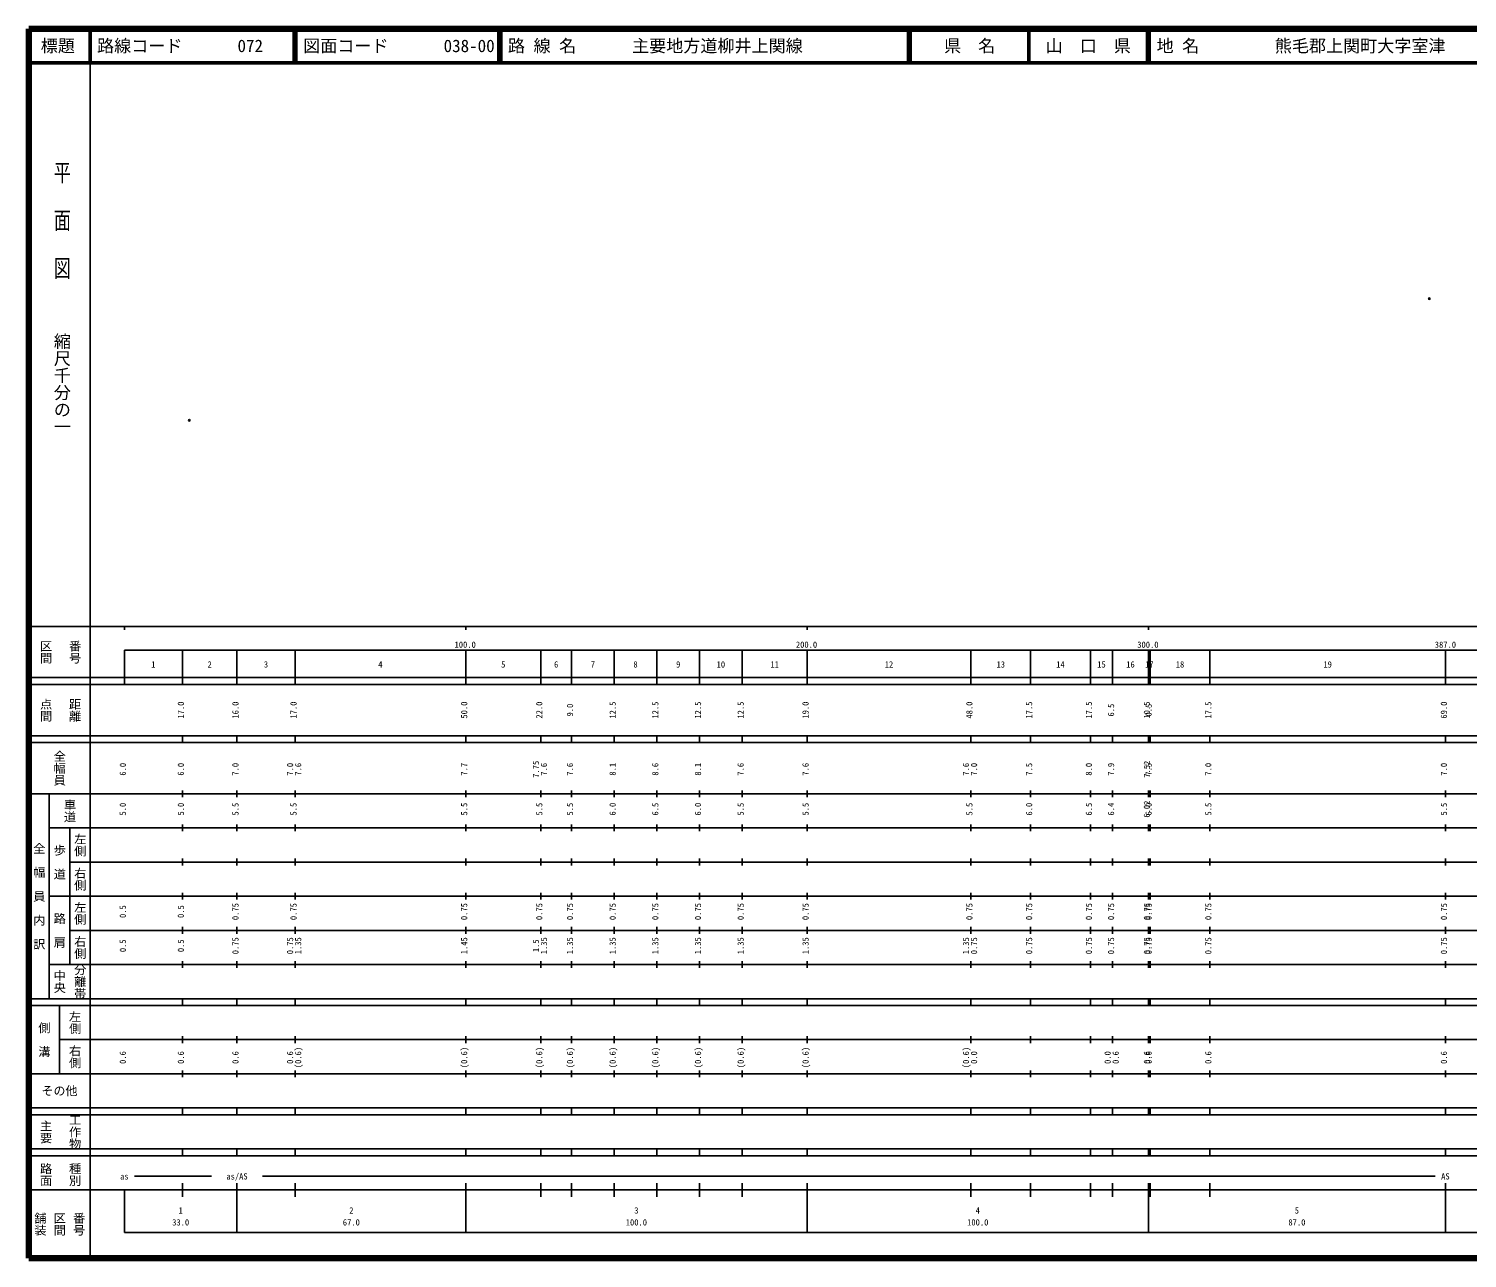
# Model space of a CAD drawing. Units: millimetres on the paper. Extents: x 40 to 680, y 20 to 380.
# Drawn here: x 40 to 461.4, y 20 to 380 of the extents above; entities that cross this region are included whole.
import ezdxf
from ezdxf.enums import TextEntityAlignment as Align

# ---------------------------------------------------------------- set-up
doc = ezdxf.new("R2010")
doc.units = ezdxf.units.MM
doc.header["$PDMODE"] = 32
doc.header["$PDSIZE"] = 0.5
doc.layers.add('M-OTRS', color=6, linetype='Continuous')
doc.layers.add('M-TTL-TXT', color=7, linetype='Continuous')
for name, color, linetype, lineweight in [('M-TTL', 2, 'Continuous', 140), ('M-TTL-BAND', 7, 'Continuous', 25), ('M-TTL-LINE', 7, 'Continuous', 50)]:
    doc.layers.add(name, color=color, linetype=linetype, lineweight=lineweight)
doc.styles.add('@ＭＳ ゴシック', font='')
doc.styles.add('ＭＳ ゴシック', font='')
doc.styles.get('@ＭＳ ゴシック').set_extended_font_data('@MS Gothic')
doc.styles.get('ＭＳ ゴシック').set_extended_font_data('MS Gothic')

msp = doc.modelspace()

# ---------------------------------------------------------------- linework, layer by layer
at = {"layer": 'M-OTRS'}
for p in [(450.302, 300.982), (87.037, 265.346)]:
    msp.add_point(p, dxfattribs=at)
at = {"layer": 'M-TTL'}
for p, q in [((40, 380), (40, 20)), ((680, 380), (40, 380)), ((40, 20), (680, 20))]:
    msp.add_line(p, q, dxfattribs=at)
at = {"layer": 'M-TTL-BAND'}
for p, q in [((58, 370), (58, 20)), ((40, 205), (579, 205)), ((68, 205), (68, 204)), ((168, 205), (168, 204)), ((268, 205), (268, 204)), ((368, 205), (368, 204)), ((68, 198), (579, 198)), ((68, 198), (68, 188)), ((85, 188), (85, 198)), ((101, 188), (101, 198)), ((118, 188), (118, 198)), ((168, 188), (168, 198)), ((190, 188), (190, 198)), ((199, 188), (199, 198)), ((211.5, 188), (211.5, 198)), ((224, 188), (224, 198)), ((236.5, 188), (236.5, 198)), ((249, 188), (249, 198)), ((268, 188), (268, 198)), ((316, 188), (316, 198)), ((333.5, 188), (333.5, 198)), ((351, 188), (351, 198)), ((357.5, 188), (357.5, 198)), ((368, 188), (368, 198)), ((368.5, 188), (368.5, 198)), ((386, 188), (386, 198)), ((455, 188), (455, 198)), ((40, 190), (579, 190)), ((40, 188), (579, 188)), ((40, 173), (579, 173)), ((85, 171), (85, 173)), ((101, 171), (101, 173)), ((118, 171), (118, 173)), ((168, 171), (168, 173)), ((190, 171), (190, 173)), ((199, 171), (199, 173)), ((211.5, 171), (211.5, 173)), ((224, 171), (224, 173)), ((236.5, 171), (236.5, 173)), ((249, 171), (249, 173)), ((268, 171), (268, 173)), ((316, 171), (316, 173)), ((333.5, 171), (333.5, 173)), ((351, 171), (351, 173)), ((357.5, 171), (357.5, 173)), ((368, 171), (368, 173)), ((368.5, 171), (368.5, 173)), ((386, 171), (386, 173)), ((455, 171), (455, 173)), ((40, 171), (579, 171)), ((40, 156), (579, 156)), ((46, 96), (46, 156)), ((85, 155), (85, 157)), ((101, 155), (101, 157)), ((118, 155), (118, 157)), ((168, 155), (168, 157)), ((190, 155), (190, 157)), ((199, 155), (199, 157)), ((211.5, 155), (211.5, 157)), ((224, 155), (224, 157)), ((236.5, 155), (236.5, 157)), ((249, 155), (249, 157)), ((268, 155), (268, 157)), ((316, 155), (316, 157)), ((333.5, 155), (333.5, 157)), ((351, 155), (351, 157)), ((357.5, 155), (357.5, 157)), ((368, 155), (368, 157)), ((368.5, 155), (368.5, 157)), ((386, 155), (386, 157)), ((455, 155), (455, 157)), ((46, 146), (579, 146)), ((52, 146), (52, 106)), ((85, 145), (85, 147)), ((101, 145), (101, 147)), ((118, 145), (118, 147)), ((168, 145), (168, 147)), ((190, 145), (190, 147)), ((199, 145), (199, 147)), ((211.5, 145), (211.5, 147)), ((224, 145), (224, 147)), ((236.5, 145), (236.5, 147)), ((249, 145), (249, 147)), ((268, 145), (268, 147)), ((316, 145), (316, 147)), ((333.5, 145), (333.5, 147)), ((351, 145), (351, 147)), ((357.5, 145), (357.5, 147)), ((368, 145), (368, 147)), ((368.5, 145), (368.5, 147)), ((386, 145), (386, 147)), ((455, 145), (455, 147)), ((52, 136), (579, 136)), ((85, 135), (85, 137)), ((101, 135), (101, 137)), ((118, 135), (118, 137)), ((168, 135), (168, 137)), ((190, 135), (190, 137)), ((199, 135), (199, 137)), ((211.5, 135), (211.5, 137)), ((224, 135), (224, 137)), ((236.5, 135), (236.5, 137)), ((249, 135), (249, 137)), ((268, 135), (268, 137)), ((316, 135), (316, 137)), ((333.5, 135), (333.5, 137)), ((351, 135), (351, 137)), ((357.5, 135), (357.5, 137)), ((368, 135), (368, 137)), ((368.5, 135), (368.5, 137)), ((386, 135), (386, 137)), ((455, 135), (455, 137)), ((85, 125), (85, 127)), ((101, 125), (101, 127)), ((118, 125), (118, 127)), ((168, 125), (168, 127)), ((190, 125), (190, 127)), ((199, 125), (199, 127)), ((211.5, 125), (211.5, 127)), ((224, 125), (224, 127)), ((236.5, 125), (236.5, 127)), ((249, 125), (249, 127)), ((268, 125), (268, 127)), ((316, 125), (316, 127)), ((333.5, 125), (333.5, 127)), ((351, 125), (351, 127)), ((357.5, 125), (357.5, 127)), ((368, 125), (368, 127)), ((368.5, 125), (368.5, 127)), ((386, 125), (386, 127)), ((455, 125), (455, 127)), ((46, 126), (579, 126)), ((52, 116), (579, 116)), ((85, 115), (85, 117)), ((101, 115), (101, 117)), ((118, 115), (118, 117)), ((168, 115), (168, 117)), ((190, 115), (190, 117)), ((199, 115), (199, 117)), ((211.5, 115), (211.5, 117)), ((224, 115), (224, 117)), ((236.5, 115), (236.5, 117)), ((249, 115), (249, 117)), ((268, 115), (268, 117)), ((316, 115), (316, 117)), ((333.5, 115), (333.5, 117)), ((351, 115), (351, 117)), ((357.5, 115), (357.5, 117)), ((368, 115), (368, 117)), ((368.5, 115), (368.5, 117)), ((386, 115), (386, 117)), ((455, 115), (455, 117)), ((46, 106), (579, 106)), ((85, 105), (85, 107)), ((101, 105), (101, 107)), ((118, 105), (118, 107)), ((168, 105), (168, 107)), ((190, 105), (190, 107)), ((199, 105), (199, 107)), ((211.5, 105), (211.5, 107)), ((224, 105), (224, 107)), ((236.5, 105), (236.5, 107)), ((249, 105), (249, 107)), ((268, 105), (268, 107)), ((316, 105), (316, 107)), ((333.5, 105), (333.5, 107)), ((351, 105), (351, 107)), ((357.5, 105), (357.5, 107)), ((368, 105), (368, 107)), ((368.5, 105), (368.5, 107)), ((386, 105), (386, 107)), ((455, 105), (455, 107)), ((40, 96), (579, 96)), ((40, 94), (579, 94)), ((49, 94), (49, 74)), ((85, 94), (85, 96)), ((101, 94), (101, 96)), ((118, 94), (118, 96)), ((168, 94), (168, 96)), ((190, 94), (190, 96)), ((199, 94), (199, 96)), ((211.5, 94), (211.5, 96)), ((224, 94), (224, 96)), ((236.5, 94), (236.5, 96)), ((249, 94), (249, 96)), ((268, 94), (268, 96)), ((316, 94), (316, 96)), ((333.5, 94), (333.5, 96)), ((351, 94), (351, 96)), ((357.5, 94), (357.5, 96)), ((368, 94), (368, 96)), ((368.5, 94), (368.5, 96)), ((386, 94), (386, 96)), ((455, 94), (455, 96)), ((85, 83), (85, 85)), ((101, 83), (101, 85)), ((118, 83), (118, 85)), ((168, 83), (168, 85)), ((190, 83), (190, 85)), ((199, 83), (199, 85)), ((211.5, 83), (211.5, 85)), ((224, 83), (224, 85)), ((236.5, 83), (236.5, 85)), ((249, 83), (249, 85)), ((268, 83), (268, 85)), ((316, 83), (316, 85)), ((333.5, 83), (333.5, 85)), ((351, 83), (351, 85)), ((357.5, 83), (357.5, 85)), ((368, 83), (368, 85)), ((368.5, 83), (368.5, 85)), ((386, 83), (386, 85)), ((455, 83), (455, 85)), ((49, 84), (579, 84)), ((40, 74), (579, 74)), ((85, 73), (85, 75)), ((101, 73), (101, 75)), ((118, 73), (118, 75)), ((168, 73), (168, 75)), ((190, 73), (190, 75)), ((199, 73), (199, 75)), ((211.5, 73), (211.5, 75)), ((224, 73), (224, 75)), ((236.5, 73), (236.5, 75)), ((249, 73), (249, 75)), ((268, 73), (268, 75)), ((316, 73), (316, 75)), ((333.5, 73), (333.5, 75)), ((351, 73), (351, 75)), ((357.5, 73), (357.5, 75)), ((368, 73), (368, 75)), ((368.5, 73), (368.5, 75)), ((386, 73), (386, 75)), ((455, 73), (455, 75)), ((40, 64), (579, 64)), ((85, 62), (85, 64)), ((101, 62), (101, 64)), ((118, 62), (118, 64)), ((168, 62), (168, 64)), ((190, 62), (190, 64)), ((199, 62), (199, 64)), ((211.5, 62), (211.5, 64)), ((224, 62), (224, 64)), ((236.5, 62), (236.5, 64)), ((249, 62), (249, 64)), ((268, 62), (268, 64)), ((316, 62), (316, 64)), ((333.5, 62), (333.5, 64)), ((351, 62), (351, 64)), ((357.5, 62), (357.5, 64)), ((368, 62), (368, 64)), ((368.5, 62), (368.5, 64)), ((386, 62), (386, 64)), ((455, 62), (455, 64)), ((40, 62), (579, 62)), ((40, 52), (579, 52)), ((85, 50), (85, 52)), ((101, 50), (101, 52)), ((118, 50), (118, 52)), ((168, 50), (168, 52)), ((190, 50), (190, 52)), ((199, 50), (199, 52)), ((211.5, 50), (211.5, 52)), ((224, 50), (224, 52)), ((236.5, 50), (236.5, 52)), ((249, 50), (249, 52)), ((268, 50), (268, 52)), ((316, 50), (316, 52)), ((333.5, 50), (333.5, 52)), ((351, 50), (351, 52)), ((357.5, 50), (357.5, 52)), ((368, 50), (368, 52)), ((368.5, 50), (368.5, 52)), ((386, 50), (386, 52)), ((455, 50), (455, 52)), ((40, 50), (579, 50)), ((71, 44), (93.5, 44)), ((108.5, 44), (452, 44)), ((40, 40), (579, 40)), ((68, 40), (68, 27.5)), ((85, 38), (85, 42)), ((101, 27.5), (101, 42)), ((118, 38), (118, 42)), ((168, 27.5), (168, 42)), ((190, 38), (190, 42)), ((199, 38), (199, 42)), ((211.5, 38), (211.5, 42)), ((224, 38), (224, 42)), ((236.5, 38), (236.5, 42)), ((249, 38), (249, 42)), ((268, 27.5), (268, 42)), ((316, 38), (316, 42)), ((333.5, 38), (333.5, 42)), ((351, 38), (351, 42)), ((357.5, 38), (357.5, 42)), ((368, 27.5), (368, 42)), ((368.5, 38), (368.5, 42)), ((386, 38), (386, 42)), ((455, 27.5), (455, 42)), ((68, 27.5), (579, 27.5))]:
    msp.add_line(p, q, dxfattribs=at)
at = {"layer": 'M-TTL-LINE'}
for p, q in [((58, 380), (58, 370)), ((117.75, 380), (117.75, 370)), ((118.25, 380), (118.25, 370)), ((177.75, 380), (177.75, 370)), ((178.25, 380), (178.25, 370)), ((297.75, 380), (297.75, 370)), ((298.25, 380), (298.25, 370)), ((333, 380), (333, 370)), ((367.75, 380), (367.75, 370)), ((368.25, 380), (368.25, 370)), ((40, 370), (680, 370))]:
    msp.add_line(p, q, dxfattribs=at)

# ---------------------------------------------------------------- texts
at = {"layer": 'M-TTL-BAND', "style": '@ＭＳ ゴシック', "width": 1.4}
msp.add_text('平  面  図', height=3.666, rotation=270, dxfattribs=at).set_placement((49.777, 306.475), align=Align.MIDDLE_RIGHT)
at = {"layer": 'M-TTL-BAND', "style": '@ＭＳ ゴシック'}
msp.add_text('縮尺千分の一', height=3.666, rotation=270, dxfattribs=at).set_placement((49.777, 261.03), align=Align.MIDDLE_RIGHT)
for s, p in [('区間', (45, 197.5)), ('番号', (53.5, 197.5)), ('点間', (45, 180.5)), ('距離', (53.5, 180.5)), ('全幅員', (49, 163.5)), ('車道', (52, 151)), ('左側', (55, 141)), ('全\u3000幅\u3000員\u3000内\u3000訳', (43, 126)), ('歩\u3000道', (49, 136)), ('右側', (55, 131)), ('左側', (55, 121)), ('路\u3000肩', (49, 116)), ('右側', (55, 111)), ('分離帯', (55, 101)), ('中央', (49, 101)), ('側\u3000溝', (44.5, 84)), ('左側', (53.5, 89)), ('右側', (53.5, 79)), ('主要', (45, 57)), ('工作物', (53.5, 57)), ('路面', (45, 44.5)), ('種別', (53.5, 44.5)), ('舗装', (43.333, 30)), ('区間', (49, 30)), ('番号', (54.667, 30))]:
    msp.add_text(s, height=2.566, rotation=270, dxfattribs=at).set_placement(p, align=Align.MIDDLE_CENTER)
at = {"layer": 'M-TTL-BAND', "style": 'ＭＳ ゴシック'}
for s, p in [('100.0', (167.844, 198.195)), ('200.0', (267.844, 198.195)), ('300.0', (367.844, 198.195)), ('387.0', (455, 198.195)), ('1', (76.5, 192.405)), ('2', (93, 192.405)), ('3', (109.5, 192.405)), ('4', (143, 192.405)), ('5', (179, 192.405)), ('6', (194.5, 192.405)), ('7', (205.25, 192.405)), ('8', (217.75, 192.405)), ('9', (230.25, 192.405)), ('10', (242.75, 192.405)), ('11', (258.5, 192.405)), ('12', (292, 192.405)), ('13', (324.75, 192.405)), ('14', (342.25, 192.405)), ('15', (354.25, 192.405)), ('16', (362.75, 192.405)), ('17', (368.25, 192.405)), ('18', (377.25, 192.405)), ('19', (420.5, 192.405)), ('as', (68, 42.5)), ('as/AS', (101, 42.5)), ('AS', (455, 42.5)), ('1', (84.5, 32.523)), ('2', (134.5, 32.523)), ('3', (218, 32.523)), ('4', (318, 32.523)), ('5', (411.5, 32.523)), ('33.0', (84.5, 29.033)), ('67.0', (134.5, 29.033)), ('100.0', (218, 29.033)), ('100.0', (318, 29.033)), ('87.0', (411.5, 29.033))]:
    msp.add_text(s, height=1.833, dxfattribs=at).set_placement(p, align=Align.BOTTOM_CENTER)
for s, p in [('17.0', (86, 180.5)), ('16.0', (102, 180.5)), ('17.0', (119, 180.5)), ('50.0', (169, 180.5)), ('22.0', (191, 180.5)), ('9.0', (200, 180.5)), ('12.5', (212.5, 180.5)), ('12.5', (225, 180.5)), ('12.5', (237.5, 180.5)), ('12.5', (250, 180.5)), ('19.0', (269, 180.5)), ('48.0', (317, 180.5)), ('17.5', (334.5, 180.5)), ('17.5', (352, 180.5)), ('6.5', (358.5, 180.5)), ('10.5', (369, 180.5)), ('0.5', (369.5, 180.5)), ('17.5', (387, 180.5)), ('69.0', (456, 180.5)), ('6.0', (69, 163.174)), ('6.0', (86, 163.174)), ('7.0', (102, 163.174)), ('7.0', (118, 163.174)), ('7.6', (120.37, 163.174)), ('7.7', (169, 163.174)), ('7.75', (190, 163.174)), ('7.6', (192.37, 163.174)), ('7.6', (200, 163.174)), ('8.1', (212.5, 163.174)), ('8.6', (225, 163.174)), ('8.1', (237.5, 163.174)), ('7.6', (250, 163.174)), ('7.6', (269, 163.174)), ('7.6', (316, 163.174)), ('7.0', (318.37, 163.174)), ('7.5', (334.5, 163.174)), ('8.0', (352, 163.174)), ('7.9', (358.5, 163.174)), ('7.52', (369, 163.174)), ('7.5', (369.5, 163.174)), ('7.0', (387, 163.174)), ('7.0', (456, 163.174)), ('5.0', (69, 151.5)), ('5.0', (86, 151.5)), ('5.5', (102, 151.5)), ('5.5', (119, 151.5)), ('5.5', (169, 151.5)), ('5.5', (191, 151.5)), ('5.5', (200, 151.5)), ('6.0', (212.5, 151.5)), ('6.5', (225, 151.5)), ('6.0', (237.5, 151.5)), ('5.5', (250, 151.5)), ('5.5', (269, 151.5)), ('5.5', (317, 151.5)), ('6.0', (334.5, 151.5)), ('6.5', (352, 151.5)), ('6.4', (358.5, 151.5)), ('6.02', (369, 151.5)), ('6.0', (369.5, 151.5)), ('5.5', (387, 151.5)), ('5.5', (456, 151.5)), ('0.5', (69, 121.5)), ('0.5', (86, 121.5)), ('0.75', (102, 121.5)), ('0.75', (119, 121.5)), ('0.75', (169, 121.5)), ('0.75', (191, 121.5)), ('0.75', (200, 121.5)), ('0.75', (212.5, 121.5)), ('0.75', (225, 121.5)), ('0.75', (237.5, 121.5)), ('0.75', (250, 121.5)), ('0.75', (269, 121.5)), ('0.75', (317, 121.5)), ('0.75', (334.5, 121.5)), ('0.75', (352, 121.5)), ('0.75', (358.5, 121.5)), ('0.75', (369, 121.5)), ('0.75', (369.5, 121.5)), ('0.75', (387, 121.5)), ('0.75', (456, 121.5)), ('0.75', (102, 111.5)), ('0.75', (118, 111.5)), ('1.35', (120.37, 111.5)), ('1.45', (169, 111.5)), ('1.35', (192.37, 111.5)), ('1.35', (200, 111.5)), ('1.35', (212.5, 111.5)), ('1.35', (225, 111.5)), ('1.35', (237.5, 111.5)), ('1.35', (250, 111.5)), ('1.35', (269, 111.5)), ('1.35', (316, 111.5)), ('0.75', (318.37, 111.5)), ('0.75', (334.5, 111.5)), ('0.75', (352, 111.5)), ('0.75', (358.5, 111.5)), ('0.75', (369, 111.5)), ('0.75', (369.5, 111.5)), ('0.75', (387, 111.5)), ('0.75', (456, 111.5)), ('0.5', (69, 111.5)), ('0.5', (86, 111.5)), ('1.5', (190, 111.5)), ('0.6', (69, 78.764)), ('0.6', (86, 78.764)), ('0.6', (102, 78.764)), ('0.6', (118, 78.764)), ('(0.6)', (120.37, 78.764)), ('(0.6)', (169, 78.764)), ('(0.6)', (191, 78.764)), ('(0.6)', (200, 78.764)), ('(0.6)', (212.5, 78.764)), ('(0.6)', (225, 78.764)), ('(0.6)', (237.5, 78.764)), ('(0.6)', (250, 78.764)), ('(0.6)', (269, 78.764)), ('(0.6)', (316, 78.764)), ('0.0', (318.37, 78.764)), ('0.0', (357.5, 78.764)), ('0.6', (359.87, 78.764)), ('0.6', (369, 78.764)), ('0.6', (369.5, 78.764)), ('0.6', (387, 78.764)), ('0.6', (456, 78.764))]:
    msp.add_text(s, height=1.833, rotation=90, dxfattribs=at).set_placement(p, align=Align.BOTTOM_CENTER)
msp.add_text('その他', height=2.566, dxfattribs=at).set_placement((49, 69), align=Align.MIDDLE_CENTER)
at = {"layer": 'M-TTL-TXT', "style": 'ＭＳ ゴシック'}
for s, p in [('標題', (48.5, 375)), ('県\u3000名', (315.625, 375)), ('山\u3000口\u3000県', (350.375, 375))]:
    msp.add_text(s, height=3.666, dxfattribs=at).set_placement(p, align=Align.MIDDLE_CENTER)
for s, p in [('路線コード', (60, 375)), ('072', (101.142, 375)), ('072', (101.142, 375)), ('072', (101.142, 375)), ('図面コード', (120.38, 375)), ('038-00', (161.521, 375)), ('路 線 名', (180.38, 375)), ('主要地方道柳井上関線', (216.734, 375)), ('地 名', (370.38, 375)), ('熊毛郡上関町大字室津', (405.024, 375))]:
    msp.add_text(s, height=3.666, dxfattribs=at).set_placement(p, align=Align.MIDDLE_LEFT)

doc.saveas('drawing.dxf')
